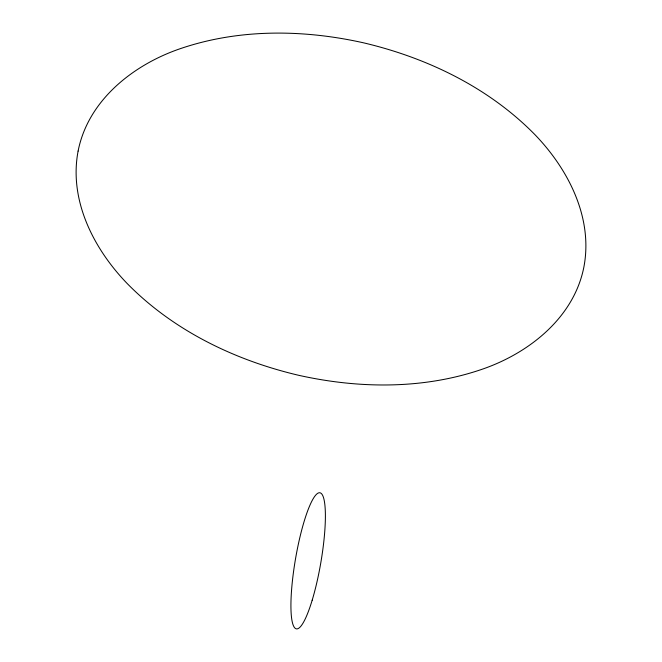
<?xml version="1.0" encoding="UTF-8"?>
<svg xmlns="http://www.w3.org/2000/svg" width="662" height="662" viewBox="0 0 662 662"><rect width="100%" height="100%" fill="white"/><g stroke="black" fill="none" stroke-linecap="round" stroke-linejoin="round"><path stroke-width="0.99" d="M78.108 151.077C68.732 200.247 93.698 248.854 127.104 283.444C173.279 330.537 234.778 360.26 298.488 375.255C359.466 388.884 424.665 389.521 484.096 368.568C530.105 352.217 574.086 317.057 583.892 266.993C593.268 217.823 568.302 169.215 534.896 134.626C488.722 87.541 427.222 57.817 363.512 42.815C302.534 29.194 237.335 28.557 177.904 49.501C131.895 65.861 87.914 101.013 78.108 151.077M312.183 600.186A69.055 12.793 -80.2 0 0 320.673 493.041A69.055 12.793 -80.2 0 0 291.628 589.271A69.055 12.793 -80.2 0 0 312.183 600.186"/></g></svg>
